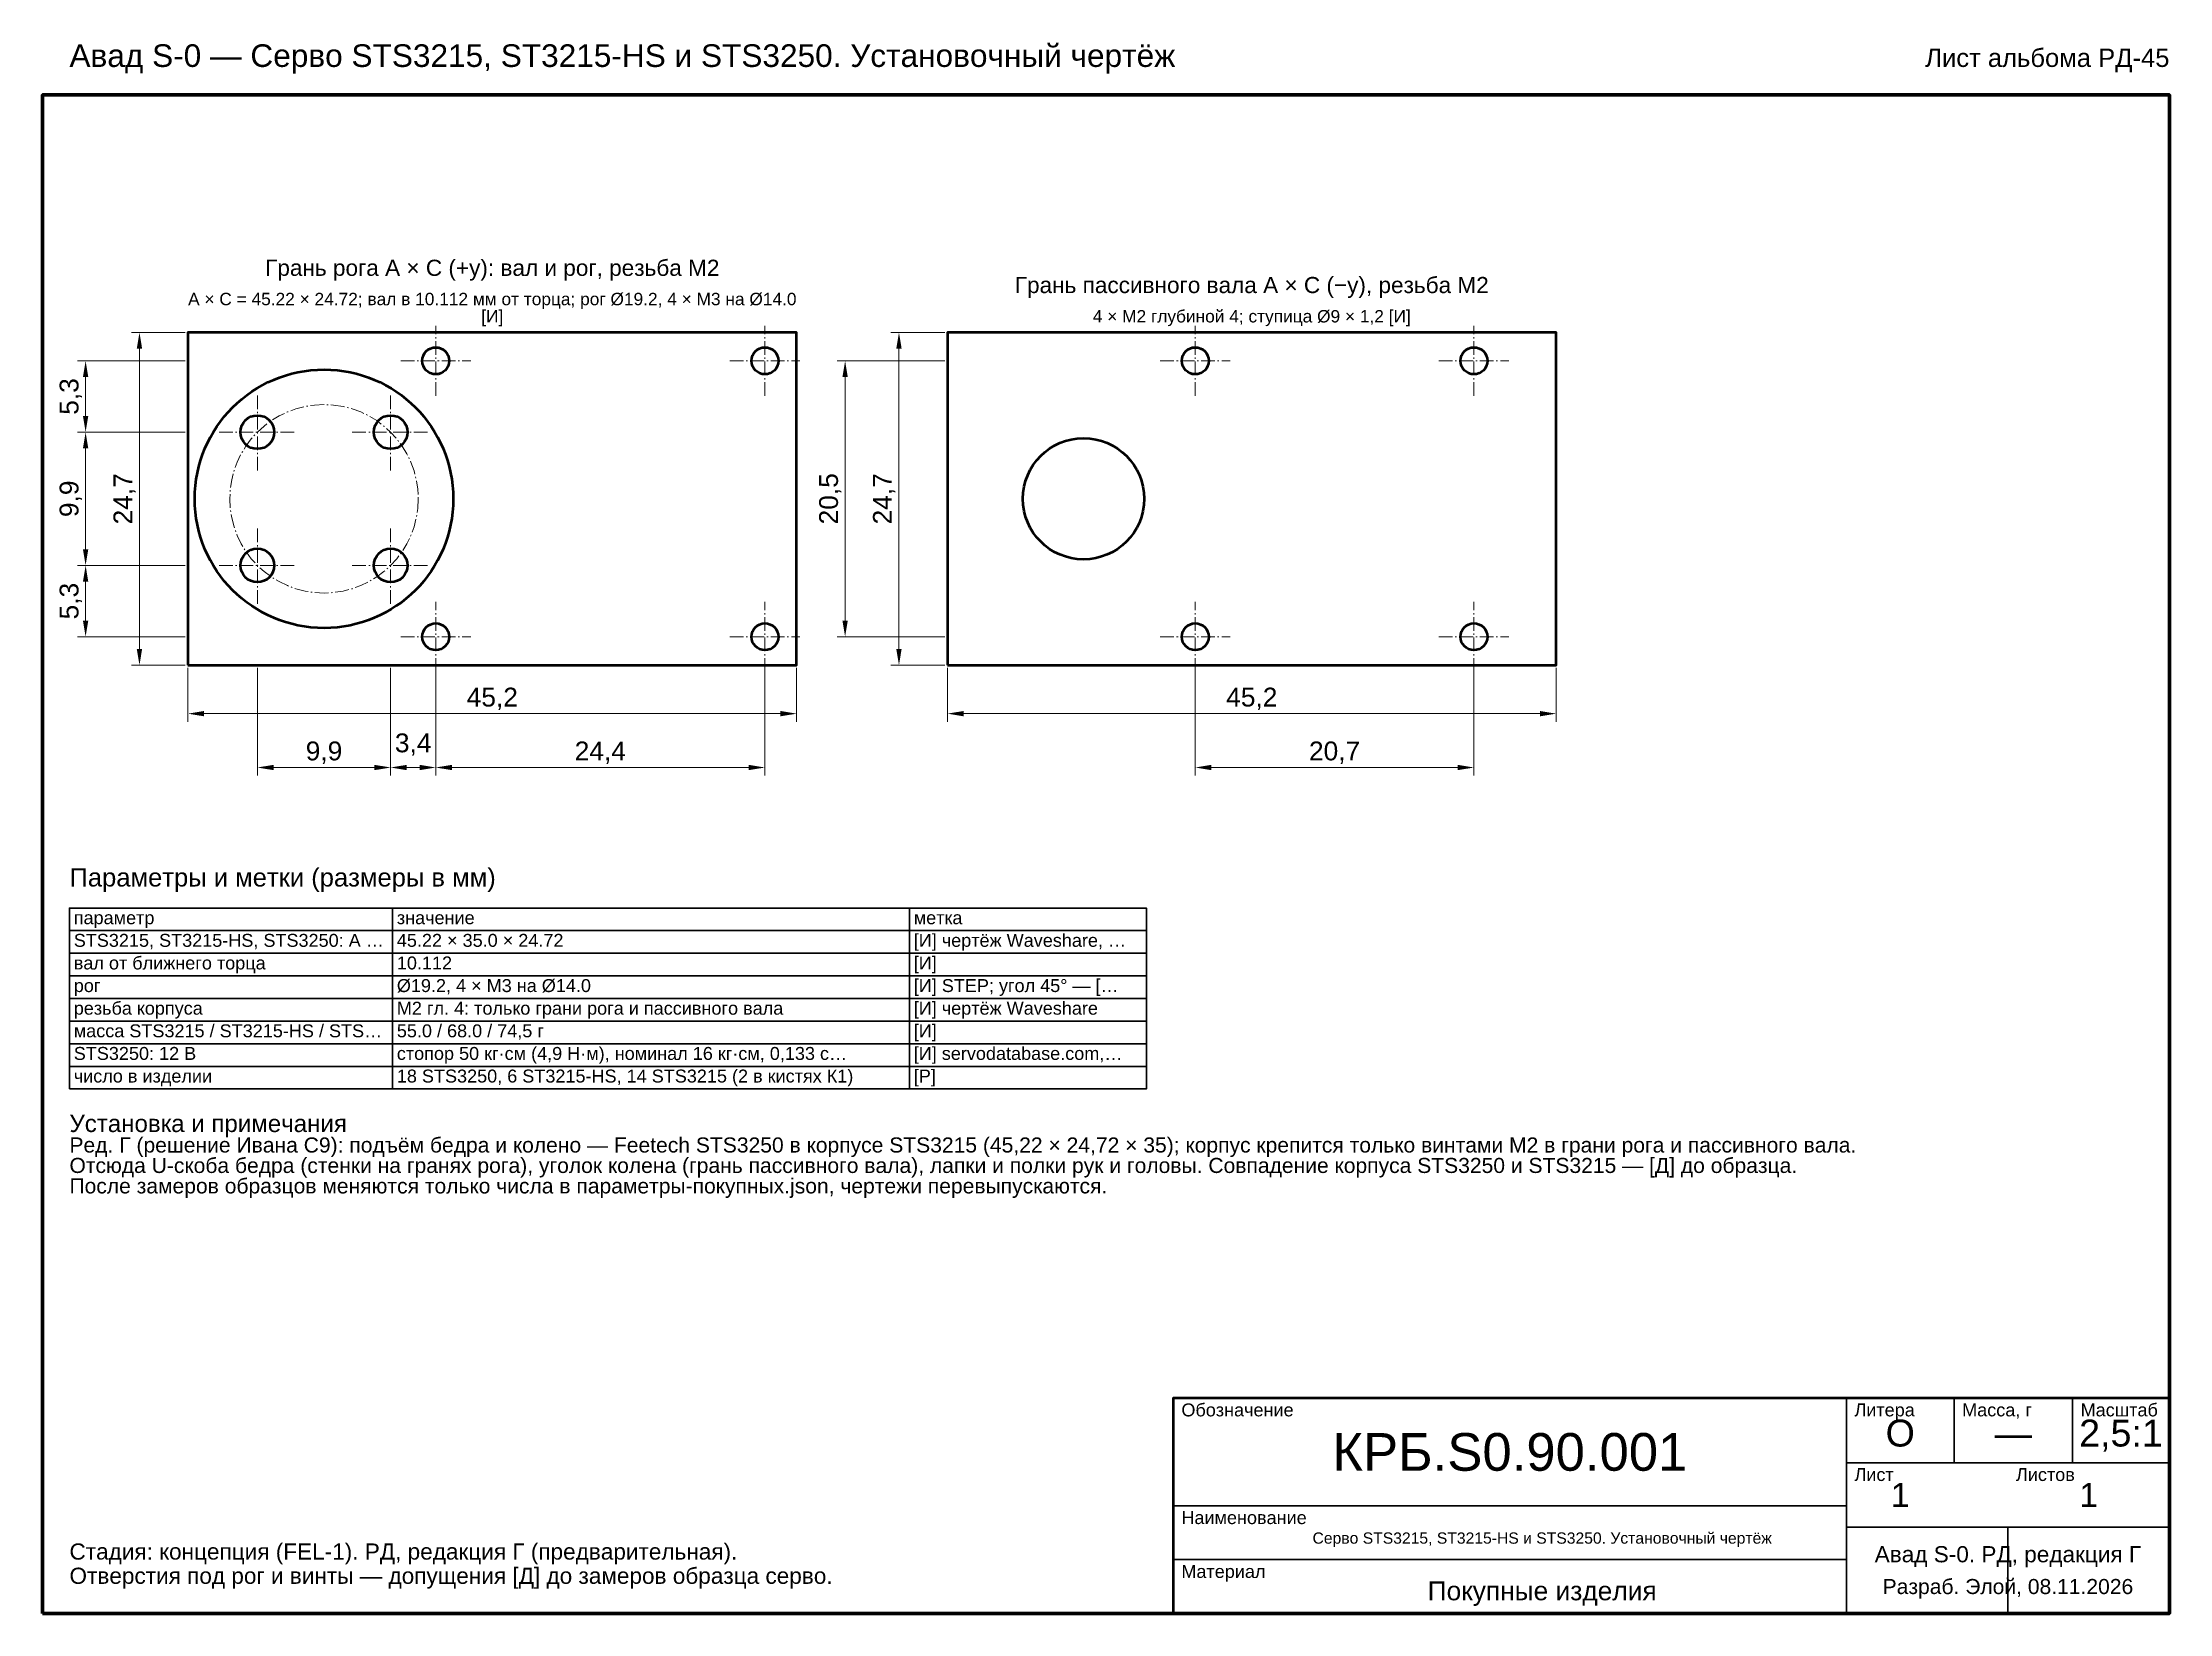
# Model space of a CAD drawing. Header units: millimetres. Extents: x 8 to 166, y 2 to 119.
import ezdxf
from ezdxf.enums import TextEntityAlignment as Align

# ---------------------------------------------------------------- set-up
doc = ezdxf.new("R2010")
doc.units = ezdxf.units.MM
doc.header["$LTSCALE"] = 0.4
doc.linetypes.add('DASHDOT', pattern=[3.556, 2.54, -0.508, 0, -0.508])
for name, color, linetype, lineweight in [('КОНТУР', 7, 'Continuous', 50), ('ОСИ', 1, 'DASHDOT', 18), ('ОТВЕРСТИЯ', 7, 'Continuous', 50), ('РАЗМЕРЫ', 5, 'Continuous', 18), ('РАМКА', 7, 'Continuous', 70), ('ТАБЛИЦА', 7, 'Continuous', 35), ('ТЕКСТ', 7, 'Continuous', 25)]:
    doc.layers.add(name, color=color, linetype=linetype, lineweight=lineweight)
doc.styles.add('GOST', font='arial.ttf')
doc.dimstyles.new('GOST', dxfattribs={"dimtxt": 1.4, "dimasz": 1.2, "dimexe": 0.6, "dimexo": 0.2, "dimgap": 0.4, "dimtad": 1, "dimdec": 1, "dimtxsty": 'GOST', "dimcen": 2.5, "dimclrd": 5, "dimclre": 5, "dimclrt": 5, "dimazin": 3, "dimtfac": 1, "dimtmove": 0, "dimatfit": 3, "dimlwd": 18, "dimlwe": 18})

msp = doc.modelspace()

# ---------------------------------------------------------------- linework, layer by layer
at = {"layer": 'КОНТУР', "lineweight": 50}
for points in [[(18.8, 72.44), (64.02, 72.44), (64.02, 97.16), (18.8, 97.16), (18.8, 72.44)], [(75.22, 72.44), (120.44, 72.44), (120.44, 97.16), (75.22, 97.16), (75.22, 72.44)]]:
    msp.add_lwpolyline(points, dxfattribs=at)
at = {"layer": 'КОНТУР'}
for centre, radius in [((28.91, 84.8), 9.6), ((85.33, 84.8), 4.5)]:
    msp.add_circle(centre, radius, dxfattribs=at)
at = {"layer": 'ОСИ'}
for p, q in [((37.21, 92.45), (37.21, 97.65)), ((61.66, 92.45), (61.66, 97.65)), ((93.63, 92.45), (93.63, 97.65)), ((114.33, 92.45), (114.33, 97.65)), ((34.61, 95.05), (39.81, 95.05)), ((59.06, 95.05), (64.26, 95.05)), ((91.03, 95.05), (96.23, 95.05)), ((111.73, 95.05), (116.93, 95.05)), ((23.96, 86.9), (23.96, 92.6)), ((33.86, 86.9), (33.86, 92.6)), ((21.11, 89.75), (26.81, 89.75)), ((31.01, 89.75), (36.71, 89.75)), ((23.96, 77), (23.96, 82.7)), ((33.86, 77), (33.86, 82.7)), ((21.11, 79.85), (26.81, 79.85)), ((31.01, 79.85), (36.71, 79.85)), ((37.21, 71.95), (37.21, 77.15)), ((61.66, 71.95), (61.66, 77.15)), ((93.63, 71.95), (93.63, 77.15)), ((114.33, 71.95), (114.33, 77.15)), ((34.61, 74.55), (39.81, 74.55)), ((59.06, 74.55), (64.26, 74.55)), ((91.03, 74.55), (96.23, 74.55)), ((111.73, 74.55), (116.93, 74.55))]:
    msp.add_line(p, q, dxfattribs=at)
msp.add_circle((28.91, 84.8), 7, dxfattribs=at)
at = {"layer": 'ОТВЕРСТИЯ'}
for centre, radius in [((37.21, 95.05), 1), ((61.66, 95.05), 1), ((93.63, 95.05), 1), ((114.33, 95.05), 1), ((23.96, 89.75), 1.25), ((33.86, 89.75), 1.25), ((23.96, 79.85), 1.25), ((33.86, 79.85), 1.25), ((37.21, 74.55), 1), ((61.66, 74.55), 1), ((93.63, 74.55), 1), ((114.33, 74.55), 1)]:
    msp.add_circle(centre, radius, dxfattribs=at)
at = {"layer": 'РАМКА', "lineweight": 70}
msp.add_lwpolyline([(8, 2), (166, 2), (166, 114.8), (8, 114.8), (8, 2)], dxfattribs=at)
at = {"layer": 'ТАБЛИЦА'}
for p, q in [((34, 54.4), (34, 40.96)), ((72.4, 54.4), (72.4, 40.96)), ((10, 52.72), (90, 52.72)), ((10, 51.04), (90, 51.04)), ((10, 49.36), (90, 49.36)), ((10, 47.68), (90, 47.68)), ((10, 46), (90, 46)), ((10, 44.32), (90, 44.32)), ((10, 42.64), (90, 42.64)), ((142, 2), (142, 18)), ((150, 13.2), (150, 18)), ((158.8, 13.2), (158.8, 18)), ((142, 13.2), (166, 13.2)), ((92, 10), (142, 10)), ((142, 8.4), (166, 8.4)), ((154, 2), (154, 8.4)), ((92, 6), (142, 6))]:
    msp.add_line(p, q, dxfattribs=at)
at = {"layer": 'ТАБЛИЦА', "lineweight": 35}
msp.add_lwpolyline([(10, 40.96), (90, 40.96), (90, 54.4), (10, 54.4), (10, 40.96)], dxfattribs=at)
at = {"layer": 'ТАБЛИЦА', "lineweight": 50}
msp.add_lwpolyline([(92, 2), (166, 2), (166, 18), (92, 18), (92, 2)], dxfattribs=at)

# ---------------------------------------------------------------- texts
at = {"layer": 'ТЕКСТ', "style": 'GOST'}
for s, height, p in [('Авад S-0 — Серво STS3215, ST3215-HS и STS3250. Установочный чертёж', 1.68, (10, 116.88)), ('Параметры и метки (размеры в мм)', 1.36, (10, 56)), ('параметр', 0.96, (10.32, 53.2)), ('значение', 0.96, (34.32, 53.2)), ('метка', 0.96, (72.72, 53.2)), ('STS3215, ST3215-HS, STS3250: A …', 0.96, (10.32, 51.52)), ('45.22 × 35.0 × 24.72', 0.96, (34.32, 51.52)), ('[И] чертёж Waveshare, …', 0.96, (72.72, 51.52)), ('вал от ближнего торца', 0.96, (10.32, 49.84)), ('10.112', 0.96, (34.32, 49.84)), ('[И]', 0.96, (72.72, 49.84)), ('Ø19.2, 4 × M3 на Ø14.0', 0.96, (34.32, 48.16)), ('[И] STEP; угол 45° — […', 0.96, (72.72, 48.16)), ('рог', 0.96, (10.32, 48.16)), ('резьба корпуса', 0.96, (10.32, 46.48)), ('M2 гл. 4: только грани рога и пассивного вала', 0.96, (34.32, 46.48)), ('[И] чертёж Waveshare', 0.96, (72.72, 46.48)), ('масса STS3215 / ST3215-HS / STS…', 0.96, (10.32, 44.8)), ('55.0 / 68.0 / 74,5 г', 0.96, (34.32, 44.8)), ('[И]', 0.96, (72.72, 44.8)), ('STS3250: 12 В', 0.96, (10.32, 43.12)), ('стопор 50 кг·см (4,9 Н·м), номинал 16 кг·см, 0,133 с…', 0.96, (34.32, 43.12)), ('[И] servodatabase.com,…', 0.96, (72.72, 43.12)), ('число в изделии', 0.96, (10.32, 41.44)), ('18 STS3250, 6 ST3215-HS, 14 STS3215 (2 в кистях К1)', 0.96, (34.32, 41.44)), ('[Р]', 0.96, (72.72, 41.44)), ('Установка и примечания', 1.28, (10, 37.76)), ('Ред. Г (решение Ивана С9): подъём бедра и колено — Feetech STS3250 в корпусе STS3215 (45,22 × 24,72 × 35); корпус крепится только винтами M2 в грани рога и пассивного вала.', 1.12, (10, 36.24)), ('Отсюда U-скоба бедра (стенки на гранях рога), уголок колена (грань пассивного вала), лапки и полки рук и головы. Совпадение корпуса STS3250 и STS3215 — [Д] до образца.', 1.12, (10, 34.72)), ('После замеров образцов меняются только числа в параметры-покупных.json, чертежи перевыпускаются.', 1.12, (10, 33.2)), ('Обозначение', 0.96, (92.6, 16.64)), ('Литера', 0.96, (142.6, 16.64)), ('Масса, г', 0.96, (150.6, 16.64)), ('Масштаб', 0.96, (159.4, 16.64)), ('Лист', 0.96, (142.6, 11.84)), ('Листов', 0.96, (154.6, 11.84)), ('Наименование', 0.96, (92.6, 8.64)), ('Стадия: концепция (FEL-1). РД, редакция Г (предварительная).', 1.2, (10, 6)), ('Отверстия под рог и винты — допущения [Д] до замеров образца серво.', 1.2, (10, 4.2)), ('Материал', 0.96, (92.6, 4.64))]:
    msp.add_text(s, height=height, dxfattribs=at).set_placement(p)
msp.add_text('Лист альбома РД-45', height=1.36, dxfattribs=at).set_placement((166, 116.88), align=Align.RIGHT)
for s, height, p in [('Грань рога A × C (+y): вал и рог, резьба M2', 1.2, (41.41, 101.96)), ('Грань пассивного вала A × C (−y), резьба M2', 1.2, (97.83, 100.68)), ('A × C = 45.22 × 24.72; вал в 10.112 мм от торца; рог Ø19.2, 4 × M3 на Ø14.0', 0.92, (41.41, 99.64)), ('[И]', 0.92, (41.41, 98.36)), ('4 × M2 глубиной 4; ступица Ø9 × 1,2 [И]', 0.92, (97.83, 98.36)), ('О', 2, (146, 15.4)), ('2,5:1', 2, (162.4, 15.4)), ('КРБ.S0.90.001', 2.8, (117, 14)), ('—', 2, (154.4, 15.4)), ('1', 1.8, (146, 10.8)), ('1', 1.8, (160, 10.8)), ('Серво STS3215, ST3215-HS и STS3250. Установочный чертёж', 0.8342, (119.4, 7.6)), ('Авад S-0. РД, редакция Г', 1.2, (154, 6.4)), ('Покупные изделия', 1.4, (119.4, 3.68)), ('Разраб. Элой, 08.11.2026', 1.12, (154, 4))]:
    msp.add_text(s, height=height, dxfattribs=at).set_placement(p, align=Align.MIDDLE_CENTER)

# ---------------------------------------------------------------- dimensions: what is measured, and where the dimension line sits
at = {"layer": 'РАЗМЕРЫ'}
for base, p1, p2 in [((15.2, 72.44), (18.8, 72.44), (18.8, 97.16)), ((71.62, 72.44), (75.22, 72.44), (75.22, 97.16)), ((11.2, 89.75), (18.8, 89.75), (18.8, 95.05)), ((67.62, 74.55), (75.22, 74.55), (75.22, 95.05)), ((11.2, 79.85), (18.8, 79.85), (18.8, 89.75)), ((11.2, 74.55), (18.8, 74.55), (18.8, 79.85))]:
    msp.add_linear_dim(base=base, p1=p1, p2=p2, angle=90, dimstyle='GOST', dxfattribs=at).render()
for base, p1, p2 in [((18.8, 68.84), (18.8, 72.44), (64.02, 72.44)), ((23.96, 64.84), (23.96, 72.44), (33.86, 72.44)), ((33.86, 64.84), (33.86, 72.44), (37.21, 72.44)), ((37.21, 64.84), (37.21, 72.44), (61.66, 72.44)), ((75.22, 68.84), (75.22, 72.44), (120.44, 72.44)), ((93.63, 64.84), (93.63, 72.44), (114.33, 72.44))]:
    msp.add_linear_dim(base=base, p1=p1, p2=p2, dimstyle='GOST', dxfattribs=at).render()

doc.saveas('drawing.dxf')
